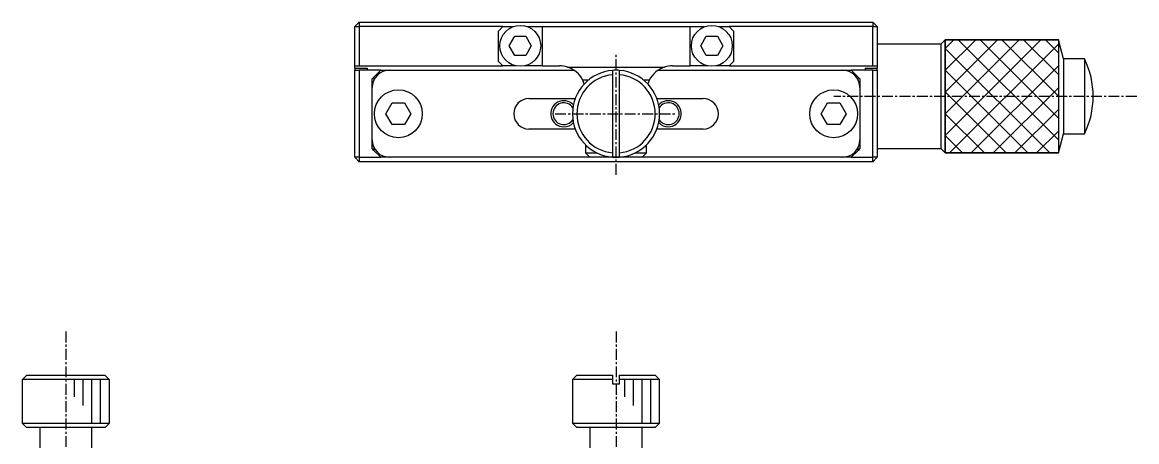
# Model space of a CAD drawing. Extents: x 10 to 354, y 10 to 238.
# Drawn here: x 75.5 to 203.5, y 189.9 to 238 of the extents above; entities that cross this region are included whole.
import ezdxf

# ---------------------------------------------------------------- set-up
doc = ezdxf.new("R2010")
doc.units = 0
doc.linetypes.add('CENTER', pattern=[2, 1.25, -0.25, 0.25, -0.25])
doc.layers.get('0').update_dxf_attribs({"linetype": 'CONTINUOUS'})
doc.layers.add('CENTER', color=1, linetype='CENTER')

msp = doc.modelspace()

# ---------------------------------------------------------------- linework, layer by layer
at = {"color": 7, "linetype": 'CONTINUOUS'}
for p, q in [((114.194926, 238), (113.694926, 237.5)), ((113.694926, 237.5), (114.194926, 237.5)), ((113.694926, 233), (113.694926, 237.5)), ((114.194926, 238), (173.194926, 238)), ((114.194926, 238), (114.194926, 237.5)), ((130.694926, 237.5), (114.194926, 237.5)), ((114.194926, 237.5), (114.194926, 233)), ((130.194926, 237), (130.694926, 237.5)), ((130.194926, 233.5), (130.194926, 237)), ((130.694926, 237.5), (131.86879, 237.5)), ((133.521062, 237.5), (135.194926, 237.5)), ((135.194926, 237.5), (135.194926, 233)), ((135.194926, 237.5), (152.194926, 237.5)), ((152.194926, 233), (152.194926, 237.5)), ((152.194926, 237.5), (153.86879, 237.5)), ((155.521062, 237.5), (156.694926, 237.5)), ((156.694926, 237.5), (157.194926, 237)), ((173.194926, 237.5), (156.694926, 237.5)), ((157.194926, 237), (157.194926, 233.5)), ((173.194926, 238), (173.194926, 237.5)), ((173.194926, 238), (173.694926, 237.5)), ((173.194926, 233), (173.194926, 237.5)), ((173.194926, 237.5), (173.694926, 237.5)), ((173.694926, 237.5), (173.694926, 233)), ((131.424755, 235.3), (132.059841, 236.4)), ((132.059841, 236.4), (133.330011, 236.4)), ((133.330011, 236.4), (133.965097, 235.3)), ((153.424755, 235.3), (154.059841, 236.4)), ((154.059841, 236.4), (155.330011, 236.4)), ((155.330011, 236.4), (155.965097, 235.3)), ((181.494932, 235.999999), (180.99493, 235.499996)), ((181.494932, 235.999999), (194.494933, 235.999999)), ((181.494932, 223.000001), (181.494932, 235.999999)), ((194.494933, 235.999999), (194.494933, 229.500141)), ((195.084421, 233.8), (194.494933, 235.999999)), ((194.494933, 235.999999), (194.494933, 223.000001)), ((132.059841, 234.2), (131.424755, 235.3)), ((133.965097, 235.3), (133.330011, 234.2)), ((154.059841, 234.2), (153.424755, 235.3)), ((155.965097, 235.3), (155.330011, 234.2)), ((180.99493, 235.499996), (173.694926, 235.499996)), ((180.99493, 235.499996), (180.99493, 229.50013)), ((113.694926, 233), (114.194926, 233)), ((113.694926, 232.75), (113.694926, 233)), ((114.194926, 233), (130.694926, 233)), ((130.694926, 233), (130.194926, 233.5)), ((132.212743, 233), (130.694926, 233)), ((133.330011, 234.2), (132.059841, 234.2)), ((135.194926, 233), (133.177109, 233)), ((135.194926, 233), (137.194926, 233)), ((150.194926, 233), (152.194926, 233)), ((154.212743, 233), (152.194926, 233)), ((155.330011, 234.2), (154.059841, 234.2)), ((156.694926, 233), (155.177109, 233)), ((157.194926, 233.5), (156.694926, 233)), ((156.694926, 233), (173.194926, 233)), ((173.194926, 233), (173.694926, 233)), ((173.694926, 233), (173.694926, 232.75)), ((195.084421, 233.8), (195.084421, 229.500093)), ((197.494932, 233.8), (195.084421, 233.8)), ((197.494932, 233.8), (197.494932, 229.500093)), ((113.694926, 232.75), (115.094926, 232.75)), ((113.694926, 232.75), (113.694926, 232.5)), ((113.694926, 222.5), (113.694926, 232.5)), ((113.694926, 232.5), (114.194926, 232.5)), ((114.194926, 232.5), (114.194926, 222.5)), ((116.694926, 232.5), (114.194926, 232.5)), ((115.094926, 232.75), (115.094926, 232.5)), ((115.694926, 231.5), (115.894926, 231.7)), ((116.694926, 232.5), (115.894926, 231.7)), ((115.894926, 231.7), (115.894926, 231.37178)), ((116.694926, 232.5), (117.694926, 232.5)), ((117.694926, 232.5), (138.853016, 232.5)), ((138.131676, 232.85), (149.258176, 232.85)), ((143.294926, 232.483974), (143.294926, 231.982187)), ((143.294926, 231.982187), (143.294926, 223.017813)), ((144.094926, 231.982187), (144.094926, 232.483974)), ((144.094926, 223.017813), (144.094926, 231.982187)), ((148.536714, 232.5), (169.694926, 232.5)), ((169.694926, 232.5), (170.694926, 232.5)), ((171.494926, 231.7), (170.694926, 232.5)), ((173.194926, 232.5), (170.694926, 232.5)), ((171.494926, 231.37178), (171.494926, 231.7)), ((171.494926, 231.7), (171.694926, 231.5)), ((172.294926, 232.75), (173.694926, 232.75)), ((172.294926, 232.75), (172.294926, 232.5)), ((173.194926, 222.5), (173.194926, 232.5)), ((173.194926, 232.5), (173.694926, 232.5)), ((173.694926, 232.5), (173.694926, 232.75)), ((173.694926, 232.5), (173.694926, 222.5)), ((115.694926, 230.5), (115.694926, 231.5)), ((115.694926, 224.5), (115.694926, 230.5)), ((140.504707, 231.35), (139.874012, 231.35)), ((147.51584, 231.35), (146.885145, 231.35)), ((171.694926, 231.5), (171.694926, 230.5)), ((171.694926, 230.5), (171.694926, 224.5)), ((133.694926, 229.25), (139.011177, 229.25)), ((148.378674, 229.25), (153.694926, 229.25)), ((180.99493, 229.50013), (180.99493, 223.500004)), ((181.494932, 229.500141), (181.494932, 223.000001)), ((195.084421, 229.500093), (195.084421, 225.2)), ((197.494932, 229.500093), (197.494932, 225.2)), ((117.25155, 227.5), (117.973238, 228.75)), ((117.973238, 228.75), (119.416614, 228.75)), ((119.416614, 228.75), (120.138302, 227.5)), ((167.25155, 227.5), (167.973238, 228.75)), ((167.973238, 228.75), (169.416614, 228.75)), ((169.416614, 228.75), (170.138302, 227.5)), ((117.973238, 226.25), (117.25155, 227.5)), ((120.138302, 227.5), (119.416614, 226.25)), ((167.973238, 226.25), (167.25155, 227.5)), ((170.138302, 227.5), (169.416614, 226.25)), ((119.416614, 226.25), (117.973238, 226.25)), ((139.011177, 225.75), (133.694926, 225.75)), ((153.694926, 225.75), (148.378674, 225.75)), ((169.416614, 226.25), (167.973238, 226.25)), ((115.694926, 223.5), (115.694926, 224.5)), ((171.694926, 224.5), (171.694926, 223.5)), ((194.494933, 223.000001), (195.084421, 225.2)), ((195.084421, 225.2), (197.494932, 225.2)), ((115.894926, 223.3), (115.694926, 223.5)), ((115.894926, 223.62822), (115.894926, 223.3)), ((115.894926, 223.3), (116.694926, 222.5)), ((140.194926, 223.929286), (140.194926, 223)), ((140.694926, 222.5), (140.194926, 223)), ((140.194926, 223), (141.515476, 223)), ((143.294926, 223.017813), (143.294926, 222.516026)), ((144.094926, 222.516026), (144.094926, 223.017813)), ((145.874375, 223), (147.194926, 223)), ((147.194926, 223), (146.694926, 222.5)), ((147.194926, 223), (147.194926, 223.929286)), ((170.694926, 222.5), (171.494926, 223.3)), ((171.494926, 223.3), (171.494926, 223.62822)), ((171.694926, 223.5), (171.494926, 223.3)), ((173.694926, 223.500004), (180.99493, 223.500004)), ((180.99493, 223.500004), (181.494932, 223.000001)), ((194.494933, 223.000001), (181.494932, 223.000001)), ((114.194926, 222.5), (113.694926, 222.5)), ((113.694926, 222.5), (114.194926, 222)), ((114.194926, 222.5), (116.694926, 222.5)), ((114.194926, 222.5), (114.194926, 222)), ((173.194926, 222), (114.194926, 222)), ((117.694926, 222.5), (116.694926, 222.5)), ((140.694926, 222.5), (117.694926, 222.5)), ((143.694926, 222.5), (140.694926, 222.5)), ((146.694926, 222.5), (143.694926, 222.5)), ((169.694926, 222.5), (146.694926, 222.5)), ((170.694926, 222.5), (169.694926, 222.5)), ((170.694926, 222.5), (173.194926, 222.5)), ((173.694926, 222.5), (173.194926, 222.5)), ((173.194926, 222), (173.194926, 222.5)), ((173.194926, 222), (173.694926, 222.5)), ((75.516026, 197), (76.017813, 197.5)), ((76.017813, 197.5), (84.982187, 197.5)), ((84.982187, 197.5), (85.483974, 197)), ((139.194926, 197.5), (138.694926, 197)), ((139.194926, 197.5), (143.294926, 197.5)), ((143.294926, 197.5), (143.294926, 197)), ((144.094926, 197.5), (148.194926, 197.5)), ((144.094926, 197), (144.094926, 197.5)), ((148.694926, 197), (148.194926, 197.5)), ((75.5, 196.5), (75.516026, 196.5)), ((75.5, 196.5), (75.5, 192)), ((75.516026, 196.5), (75.516026, 197)), ((85.483974, 197), (75.516026, 197)), ((85.483974, 197), (85.483974, 196.5)), ((85.483974, 196.5), (85.5, 196.5)), ((85.5, 192), (85.5, 196.5)), ((143.294926, 197), (138.694926, 197)), ((138.694926, 197), (138.694926, 192)), ((143.294926, 197), (143.294926, 196.5)), ((143.294926, 196.5), (144.094926, 196.5)), ((148.694926, 197), (144.094926, 197)), ((144.094926, 196.5), (144.094926, 197)), ((148.694926, 192), (148.694926, 197)), ((75.5, 192), (85.5, 192)), ((75.5, 192), (76, 191.5)), ((85, 191.5), (85.5, 192)), ((138.694926, 192), (143.694926, 192)), ((138.694926, 192), (139.194926, 191.5)), ((143.694926, 192), (148.694926, 192)), ((148.194926, 191.5), (148.694926, 192)), ((85, 191.5), (76, 191.5)), ((77.5, 191.5), (77.5, 187.5)), ((83.5, 187.5), (83.5, 191.5)), ((143.694926, 191.5), (139.194926, 191.5)), ((140.694926, 191.5), (140.694926, 187.5)), ((148.194926, 191.5), (143.694926, 191.5)), ((146.694926, 187.5), (146.694926, 191.5))]:
    msp.add_line(p, q, dxfattribs=at)
at = {"color": 3, "linetype": 'CONTINUOUS'}
for p, q in [((181.494932, 235.999999), (181.494932, 229.500141)), ((194.494933, 235.999999), (181.494932, 235.999999)), ((181.494932, 234.994932), (182.499999, 235.999999)), ((181.494932, 232.494932), (184.999999, 235.999999)), ((181.494932, 229.994932), (187.499999, 235.999999)), ((181.494932, 227.494932), (189.999999, 235.999999)), ((181.494932, 224.994932), (192.499999, 235.999999)), ((183.000001, 235.999999), (194.494933, 224.505067)), ((185.500001, 235.999999), (194.494933, 227.005067)), ((188.000001, 235.999999), (194.494933, 229.505067)), ((190.500001, 235.999999), (194.494933, 232.005067)), ((193.000001, 235.999999), (194.494933, 234.505067)), ((181.494932, 235.005068), (193.499999, 223.000001)), ((182.000001, 223.000001), (194.494933, 235.494933)), ((184.500001, 223.000001), (194.494933, 232.994933)), ((181.494932, 232.505068), (190.999999, 223.000001)), ((187.000001, 223.000001), (194.494933, 230.494933)), ((181.494932, 230.005068), (188.499999, 223.000001)), ((194.494933, 229.500141), (194.494933, 223.000001)), ((189.500001, 223.000001), (194.494933, 227.994933)), ((181.494932, 227.505068), (185.999999, 223.000001)), ((192.000001, 223.000001), (194.494933, 225.494933)), ((181.494932, 225.005068), (183.499999, 223.000001)), ((181.494932, 223.000001), (194.494933, 223.000001)), ((81.5, 195), (81.5, 197)), ((82.5, 194), (82.5, 197)), ((83.5, 192), (83.5, 197)), ((84.5, 192), (84.5, 197)), ((144.694926, 195), (144.694926, 197)), ((145.694926, 194), (145.694926, 197)), ((146.694926, 192), (146.694926, 197)), ((147.694926, 192), (147.694926, 197))]:
    msp.add_line(p, q, dxfattribs=at)
at = {"color": 7, "linetype": 'CONTINUOUS'}
for centre, radius in [((132.694926, 235.3), 2.35), ((154.694926, 235.3), 2.35), ((118.694926, 227.5), 2.75), ((168.694926, 227.5), 2.75)]:
    msp.add_circle(centre, radius, dxfattribs=at)
for centre, radius, start, end in [((137.194926, 230), 3, 71.805128, 90), ((150.194926, 230), 3, 90, 108.194872), ((188.749932, 229.500002), 9.745001, 333.816202, 26.183785), ((117.694926, 230.5), 2, 90, 180), ((137.194922, 229.999996), 3.000005, 26.743726, 71.805086), ((143.694926, 227.5), 5, 94.588566, 265.411434), ((143.694926, 227.5), 4.5, 95.099689, 264.900311), ((143.694926, 227.5), 5, 85.411434, 94.588566), ((143.694926, 227.5), 5, 274.588566, 85.411434), ((143.694926, 227.5), 4.5, 275.099689, 84.900311), ((150.194926, 230), 3, 108.194872, 153.256316), ((169.694926, 230.5), 2, 0, 90), ((137.194926, 230), 3, 17.903998, 26.743684), ((150.194926, 230), 3, 153.256316, 162.096002), ((133.694926, 227.5), 1.75, 90, 270), ((153.694926, 227.5), 1.75, 270, 90), ((137.694926, 227.5), 1.25, 33.12294, 180), ((149.694926, 227.5), 1.25, 213.12294, 146.87706), ((137.694926, 227.5), 1.25, 180, 326.87706), ((117.694926, 224.5), 2, 180, 270), ((169.694926, 224.5), 2, 270, 0), ((143.694926, 227.5), 5, 265.411434, 274.588566)]:
    msp.add_arc(centre, radius, start, end, dxfattribs=at)
at = {"color": 3, "linetype": 'CONTINUOUS'}
for centre, start, end in [((137.694926, 227.5), 42.598813, 270), ((149.694926, 227.5), 270, 137.401187), ((137.694926, 227.5), 270, 317.401187), ((149.694926, 227.5), 222.598813, 270)]:
    msp.add_arc(centre, 1.5, start, end, dxfattribs=at)
at = {"layer": 'CENTER', "color": 1, "linetype": 'CENTER'}
for p, q in [((143.694926, 220.5), (143.694926, 234.5)), ((203.494933, 229.5), (168.694926, 229.5)), ((136.694926, 227.5), (150.694926, 227.5)), ((80.5, 202.5), (80.5, 186.5)), ((143.694926, 202.5), (143.694926, 185.5))]:
    msp.add_line(p, q, dxfattribs=at)

doc.saveas('drawing.dxf')
